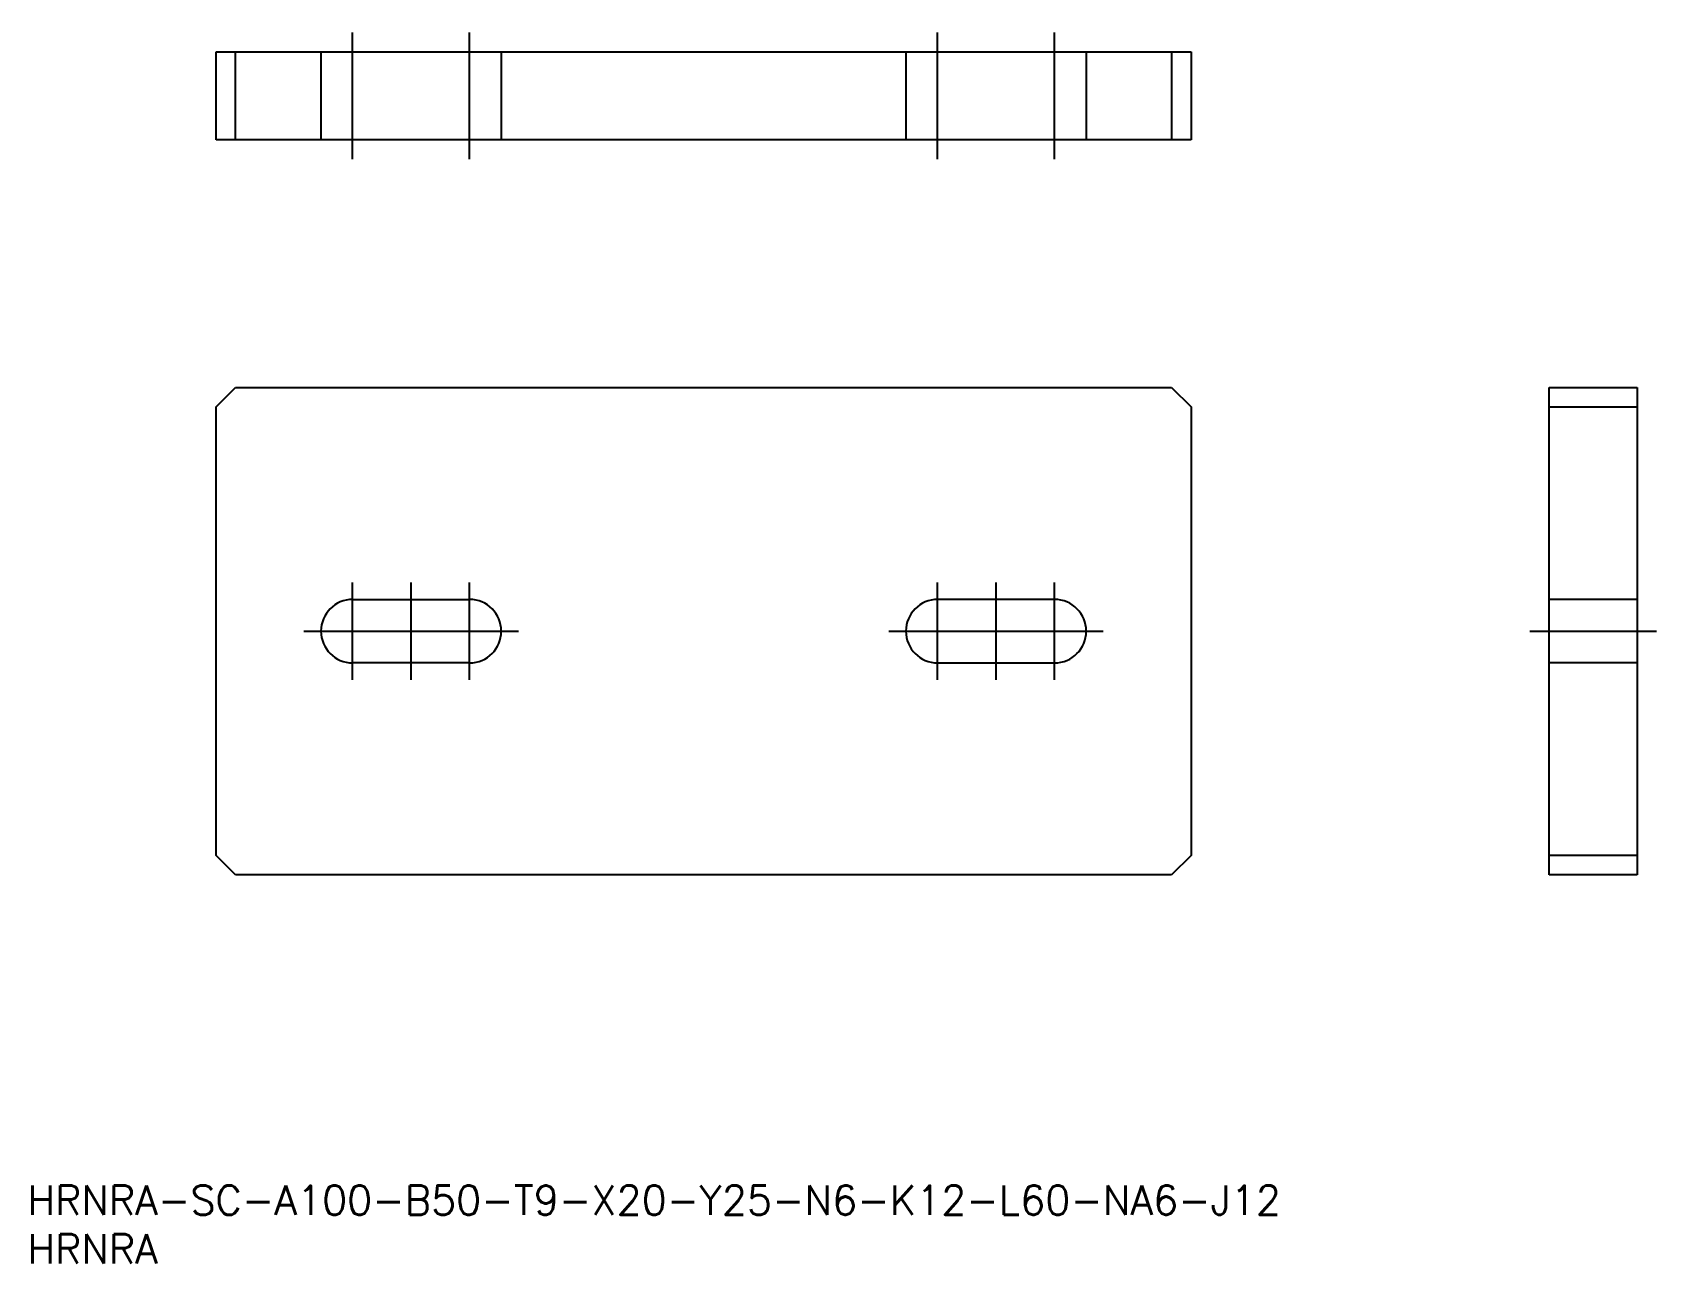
# Model space of a CAD drawing. Extents: x 1 to 167, y 0 to 126.
import ezdxf

# ---------------------------------------------------------------- set-up
doc = ezdxf.new("R2010")
doc.units = 0
doc.linetypes.add('CENTER', pattern=[50.8, 31.75, -6.35, 6.35, -6.35])
doc.linetypes.add('DASHED', pattern=[19.05, 12.7, -6.35])
doc.layers.get('0').update_dxf_attribs({"linetype": 'CONTINUOUS'})
doc.layers.add('CENTER', color=1, linetype='CENTER')
doc.styles.get("Standard").update_dxf_attribs({"font": 'txt.shx', "height": 3, "bigfont": 'bigfont.shx'})

# ---------------------------------------------------------------- blocks, each defined once
blk = doc.blocks.new('*U1')
at = {"color": 7, "linetype": 'CONTINUOUS'}
blk.add_text('HRNRA-SC-A100-B50-T9-X20-Y25-N6-K12-L60-NA6-J12', height=3, dxfattribs=at).set_placement((0, 5))
blk = doc.blocks.new('*U2')
at = {"color": 7, "linetype": 'CONTINUOUS'}
blk.add_text('HRNRA', height=3, dxfattribs=at).set_placement((0, 0))

msp = doc.modelspace()

# ---------------------------------------------------------------- linework, layer by layer
at = {"color": 7, "linetype": 'CONTINUOUS'}
for p, q in [((19.352956, 124.244844), (119.352956, 124.244844)), ((19.352956, 115.244844), (19.352956, 124.244844)), ((21.352956, 115.244844), (21.352956, 124.244844)), ((117.352956, 124.244844), (117.352956, 115.244844)), ((119.352956, 124.244844), (119.352956, 115.244844)), ((119.352956, 115.244844), (19.352956, 115.244844)), ((19.352956, 87.846475), (21.352956, 89.846475)), ((21.352956, 89.846475), (117.352956, 89.846475)), ((117.352956, 89.846475), (119.352956, 87.846475)), ((156.095241, 89.846475), (165.095241, 89.846475)), ((156.095241, 39.846475), (156.095241, 89.846475)), ((165.095241, 89.846475), (165.095241, 39.846475)), ((19.352956, 41.846475), (19.352956, 87.846475)), ((119.352956, 87.846475), (119.352956, 41.846475)), ((156.095241, 87.846475), (165.095241, 87.846475)), ((33.352956, 68.096475), (45.352956, 68.096475)), ((105.352956, 68.096475), (93.352956, 68.096475)), ((45.352956, 61.596475), (33.352956, 61.596475)), ((93.352956, 61.596475), (105.352956, 61.596475)), ((21.352956, 39.846475), (19.352956, 41.846475)), ((119.352956, 41.846475), (117.352956, 39.846475)), ((165.095241, 41.846475), (156.095241, 41.846475)), ((117.352956, 39.846475), (21.352956, 39.846475)), ((165.095241, 39.846475), (156.095241, 39.846475))]:
    msp.add_line(p, q, dxfattribs=at)
at = {"color": 3, "linetype": 'DASHED'}
for p, q in [((30.102956, 124.244844), (30.102956, 115.244844)), ((48.602956, 124.244844), (48.602956, 115.244844)), ((90.102956, 124.244844), (90.102956, 115.244844)), ((108.602956, 124.244844), (108.602956, 115.244844)), ((165.095241, 68.096475), (156.095241, 68.096475)), ((165.095241, 61.596475), (156.095241, 61.596475))]:
    msp.add_line(p, q, dxfattribs=at)
at = {"color": 7, "linetype": 'CONTINUOUS'}
for centre, start, end in [((33.352956, 64.846475), 90, 270), ((45.352956, 64.846475), 270, 90), ((93.352956, 64.846475), 90, 270), ((105.352956, 64.846475), 270, 90)]:
    msp.add_arc(centre, 3.25, start, end, dxfattribs=at)
at = {"layer": 'CENTER', "color": 1, "linetype": 'CENTER'}
for p, q in [((33.352956, 113.244844), (33.352956, 126.244844)), ((45.352956, 113.244844), (45.352956, 126.244844)), ((93.352956, 113.244844), (93.352956, 126.244844)), ((105.352956, 113.244844), (105.352956, 126.244844)), ((33.352956, 59.846475), (33.352956, 69.846475)), ((39.352956, 59.846475), (39.352956, 69.846475)), ((45.352956, 59.846475), (45.352956, 69.846475)), ((93.352956, 59.846475), (93.352956, 69.846475)), ((99.352956, 59.846475), (99.352956, 69.846475)), ((105.352956, 59.846475), (105.352956, 69.846475)), ((28.352956, 64.846475), (50.352956, 64.846475)), ((88.352956, 64.846475), (110.352956, 64.846475)), ((154.095241, 64.846475), (167.095241, 64.846475))]:
    msp.add_line(p, q, dxfattribs=at)

# ---------------------------------------------------------------- block references
at = {"color": 7, "linetype": 'CONTINUOUS'}
for name in ['*U1', '*U2']:
    msp.add_blockref(name, (0, 0), dxfattribs=at)

doc.saveas('drawing.dxf')
